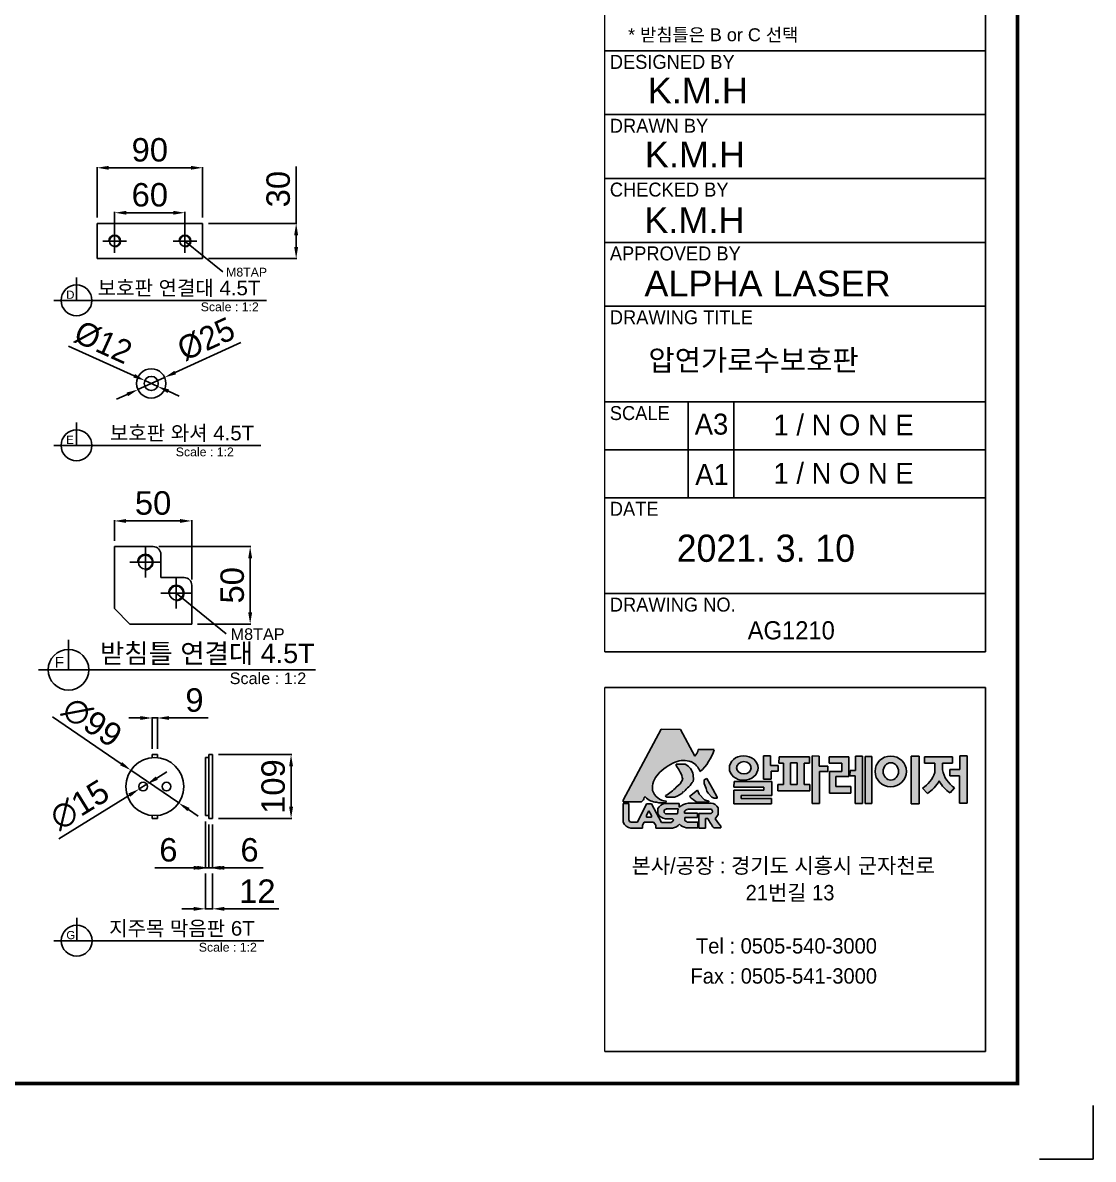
# Model space of a CAD drawing. Header units: millimetres. Extents: x 19476 to 24909, y -18022 to -14180.
# Drawn here: x 23083 to 24909, y -18022 to -16084 of the extents above; entities that cross this region are included whole.
import ezdxf
from ezdxf.enums import TextEntityAlignment as Align

# ---------------------------------------------------------------- set-up
doc = ezdxf.new("R2010")
doc.units = ezdxf.units.MM
doc.layers.add('LAYOUT', color=7, linetype='Continuous')
doc.layers.add('TEXT', color=7, linetype='Continuous')
doc.styles.add('H', font='')
doc.styles.get("Standard").update_dxf_attribs({"font": 'arial.ttf'})
doc.styles.get('H').set_extended_font_data('Dotum')
doc.dimstyles.new('ISO-25', dxfattribs={"dimtxt": 40, "dimasz": 20, "dimexe": 1.25, "dimexo": 10, "dimgap": 10, "dimtad": 1, "dimdec": 0, "dimtxsty": 'Standard', "dimcen": 2.5, "dimclrd": 3, "dimclre": 3, "dimclrt": 3, "dimadec": 0, "dimazin": 0, "dimtfac": 1, "dimtdec": 0, "dimtmove": 0, "dimatfit": 3, "dimfxl": 1, "dimarcsym": 0})

# ---------------------------------------------------------------- blocks, each defined once
blk = doc.blocks.new('*D5')
at = {"color": 3, "lineweight": -2, "transparency": 16777216}
for p, q in [((23209.5, -16416.1), (23209.5, -16329.8)), ((23229.5, -16331.1), (23369.5, -16331.1)), ((23389.5, -16416.1), (23389.5, -16329.8))]:
    blk.add_line(p, q, dxfattribs=at)
at = {"color": 3, "transparency": 16777216}
for points in [[(23229.5, -16327.8), (23229.5, -16334.4), (23209.5, -16331.1)], [(23369.5, -16327.8), (23369.5, -16334.4), (23389.5, -16331.1)]]:
    blk.add_solid(points, dxfattribs=at)
at = {"layer": 'Defpoints', "color": 0, "transparency": 16777216}
for p in [(23389.5, -16331.1), (23209.5, -16426.1), (23389.5, -16426.1)]:
    blk.add_point(p, dxfattribs=at)
at = {"color": 3, "transparency": 16777216, "insert": (23299.5, -16300.7), "char_height": 40, "attachment_point": 5}
blk.add_mtext('90', dxfattribs=at)
blk = doc.blocks.new('*D6')
at = {"color": 3, "lineweight": -2, "transparency": 16777216}
for p, q in [((23549.2, -16426.1), (23549.2, -16329)), ((23399.5, -16426.1), (23550.4, -16426.1)), ((23549.2, -16466.1), (23549.2, -16446.1)), ((23399.5, -16486.1), (23550.4, -16486.1))]:
    blk.add_line(p, q, dxfattribs=at)
at = {"color": 3, "transparency": 16777216}
for points in [[(23545.8, -16446.1), (23552.5, -16446.1), (23549.2, -16426.1)], [(23545.8, -16466.1), (23552.5, -16466.1), (23549.2, -16486.1)]]:
    blk.add_solid(points, dxfattribs=at)
at = {"layer": 'Defpoints', "color": 0, "transparency": 16777216}
for p in [(23389.5, -16426.1), (23549.2, -16426.1), (23389.5, -16486.1)]:
    blk.add_point(p, dxfattribs=at)
at = {"color": 3, "transparency": 16777216, "insert": (23518.7, -16367.5), "char_height": 40, "attachment_point": 5, "rotation": 90}
blk.add_mtext('30', dxfattribs=at)
blk = doc.blocks.new('*D7')
at = {"color": 3, "lineweight": -2, "transparency": 16777216}
for p, q in [((23455, -16629.3), (23342.9, -16680.4)), ((23279.2, -16709.4), (23324.7, -16688.7)), ((23261, -16717.7), (23242.8, -16726))]:
    blk.add_line(p, q, dxfattribs=at)
at = {"color": 3, "transparency": 16777216}
for points in [[(23341.5, -16677.3), (23344.3, -16683.4), (23324.7, -16688.7)], [(23259.6, -16714.6), (23262.4, -16720.7), (23279.2, -16709.4)]]:
    blk.add_solid(points, dxfattribs=at)
at = {"layer": 'Defpoints', "color": 0, "transparency": 16777216}
for p in [(23324.7, -16688.7), (23279.2, -16709.4)]:
    blk.add_point(p, dxfattribs=at)
at = {"color": 3, "transparency": 16777216, "insert": (23395.6, -16623.4), "char_height": 40, "attachment_point": 5, "rotation": 24.4839}
blk.add_mtext('{\\fMS PGothic|b0|i0|c129|p34;%%C25}', dxfattribs=at)
blk = doc.blocks.new('*D8')
at = {"color": 3, "lineweight": -2, "transparency": 16777216}
for p, q in [((23160.6, -16635.1), (23272.8, -16685.8)), ((23312.9, -16704), (23291, -16694.1)), ((23331.1, -16712.2), (23349.3, -16720.5))]:
    blk.add_line(p, q, dxfattribs=at)
at = {"color": 3, "transparency": 16777216}
for points in [[(23274.2, -16682.8), (23271.4, -16688.9), (23291, -16694.1)], [(23332.5, -16709.2), (23329.7, -16715.3), (23312.9, -16704)]]:
    blk.add_solid(points, dxfattribs=at)
at = {"layer": 'Defpoints', "color": 0, "transparency": 16777216}
for p in [(23291, -16694.1), (23312.9, -16704)]:
    blk.add_point(p, dxfattribs=at)
at = {"color": 3, "transparency": 16777216, "insert": (23219.9, -16629), "char_height": 40, "attachment_point": 5, "rotation": 335.6577}
blk.add_mtext('{\\fMS PGothic|b0|i0|c129|p34;%%C12}', dxfattribs=at)
blk = doc.blocks.new('*D9')
at = {"color": 3, "lineweight": -2, "transparency": 16777216}
for p, q in [((23239.5, -16446.1), (23239.5, -16406.5)), ((23259.5, -16407.8), (23339.5, -16407.8)), ((23359.5, -16446.1), (23359.5, -16406.5))]:
    blk.add_line(p, q, dxfattribs=at)
at = {"color": 3, "transparency": 16777216}
for points in [[(23259.5, -16404.5), (23259.5, -16411.1), (23239.5, -16407.8)], [(23339.5, -16404.5), (23339.5, -16411.1), (23359.5, -16407.8)]]:
    blk.add_solid(points, dxfattribs=at)
at = {"layer": 'Defpoints', "color": 0, "transparency": 16777216}
for p in [(23359.5, -16407.8), (23239.5, -16456.1), (23359.5, -16456.1)]:
    blk.add_point(p, dxfattribs=at)
at = {"color": 3, "transparency": 16777216, "insert": (23299.5, -16377.4), "char_height": 40, "attachment_point": 5}
blk.add_mtext('60', dxfattribs=at)
blk = doc.blocks.new('*D11')
at = {"color": 3, "lineweight": -2, "transparency": 16777216}
for p, q in [((16880.3, -24788.6), (16997.3, -24868.4)), ((17095.6, -24935.4), (17013.8, -24879.6)), ((17112.1, -24946.7), (17128.6, -24958))]:
    blk.add_line(p, q, dxfattribs=at)
at = {"color": 3, "transparency": 16777216}
for points in [[(16999.2, -24865.6), (16995.4, -24871.1), (17013.8, -24879.6)], [(17114, -24944), (17110.2, -24949.5), (17095.6, -24935.4)]]:
    blk.add_solid(points, dxfattribs=at)
at = {"layer": 'Defpoints', "color": 0, "transparency": 16777216}
for p in [(17013.8, -24879.6), (17095.6, -24935.4)]:
    blk.add_point(p, dxfattribs=at)
at = {"color": 3, "transparency": 16777216, "insert": (16947.7, -24797.7), "char_height": 40, "attachment_point": 5, "rotation": 325.6971}
blk.add_mtext('∅99', dxfattribs=at)
blk = doc.blocks.new('*D12')
at = {"color": 3, "lineweight": -2, "transparency": 16777216}
for p, q in [((17058.1, -24893.1), (17075.1, -24882.5)), ((17041.1, -24903.6), (17028.3, -24911.5)), ((16890.7, -24996.7), (17011.3, -24922))]:
    blk.add_line(p, q, dxfattribs=at)
at = {"color": 3, "transparency": 16777216}
for points in [[(17056.3, -24890.2), (17059.8, -24895.9), (17041.1, -24903.6)], [(17009.6, -24919.2), (17013.1, -24924.8), (17028.3, -24911.5)]]:
    blk.add_solid(points, dxfattribs=at)
at = {"layer": 'Defpoints', "color": 0, "transparency": 16777216}
for p in [(17041.1, -24903.6), (17028.3, -24911.5)]:
    blk.add_point(p, dxfattribs=at)
at = {"color": 3, "transparency": 16777216, "insert": (16926.5, -24938.8), "char_height": 40, "attachment_point": 5, "rotation": 31.7725}
blk.add_mtext('∅15', dxfattribs=at)
blk = doc.blocks.new('*D13')
at = {"color": 3, "lineweight": -2, "transparency": 16777216}
for p, q in [((17030.2, -24790.5), (17010.2, -24790.5)), ((17050.2, -24843), (17050.2, -24789.2)), ((17050.2, -24790.5), (17059.2, -24790.5)), ((17059.2, -24843), (17059.2, -24789.2)), ((17079.2, -24790.5), (17145.5, -24790.5))]:
    blk.add_line(p, q, dxfattribs=at)
at = {"color": 3, "transparency": 16777216}
for points in [[(17030.2, -24787.2), (17030.2, -24793.8), (17050.2, -24790.5)], [(17079.2, -24787.2), (17079.2, -24793.8), (17059.2, -24790.5)]]:
    blk.add_solid(points, dxfattribs=at)
at = {"layer": 'Defpoints', "color": 0, "transparency": 16777216}
for p in [(17059.2, -24790.5), (17050.2, -24853), (17059.2, -24853)]:
    blk.add_point(p, dxfattribs=at)
at = {"color": 3, "transparency": 16777216, "insert": (17122.4, -24760.1), "char_height": 40, "attachment_point": 5}
blk.add_mtext('9', dxfattribs=at)
blk = doc.blocks.new('*D14')
at = {"color": 3, "lineweight": -2, "transparency": 16777216}
for p, q in [((17163.1, -24853), (17288.5, -24853)), ((17287.2, -24873), (17287.2, -24942)), ((17163.1, -24962), (17288.5, -24962))]:
    blk.add_line(p, q, dxfattribs=at)
at = {"color": 3, "transparency": 16777216}
for points in [[(17283.9, -24873), (17290.5, -24873), (17287.2, -24853)], [(17283.9, -24942), (17290.5, -24942), (17287.2, -24962)]]:
    blk.add_solid(points, dxfattribs=at)
at = {"layer": 'Defpoints', "color": 0, "transparency": 16777216}
for p in [(17153.1, -24853), (17153.1, -24962), (17287.2, -24962)]:
    blk.add_point(p, dxfattribs=at)
at = {"color": 3, "transparency": 16777216, "insert": (17256.8, -24907.5), "char_height": 40, "attachment_point": 5, "rotation": 90}
blk.add_mtext('109', dxfattribs=at)
blk = doc.blocks.new('*D15')
at = {"color": 3, "lineweight": -2, "transparency": 16777216}
for p, q in [((17147.1, -24972), (17147.1, -25047.3)), ((17153.1, -24972), (17153.1, -25047.3)), ((17127.1, -25046), (17107.1, -25046)), ((17147.1, -25046), (17153.1, -25046)), ((17173.1, -25046), (17239.5, -25046))]:
    blk.add_line(p, q, dxfattribs=at)
at = {"color": 3, "transparency": 16777216}
for points in [[(17127.1, -25042.7), (17127.1, -25049.3), (17147.1, -25046)], [(17173.1, -25042.7), (17173.1, -25049.3), (17153.1, -25046)]]:
    blk.add_solid(points, dxfattribs=at)
at = {"layer": 'Defpoints', "color": 0, "transparency": 16777216}
for p in [(17147.1, -24962), (17153.1, -24962), (17153.1, -25046)]:
    blk.add_point(p, dxfattribs=at)
at = {"color": 3, "transparency": 16777216, "insert": (17216.3, -25015.6), "char_height": 40, "attachment_point": 5}
blk.add_mtext('6', dxfattribs=at)
blk = doc.blocks.new('*D16')
at = {"color": 3, "lineweight": -2, "transparency": 16777216}
for p, q in [((17141.1, -24967), (17141.1, -25047.3)), ((17147.1, -24972), (17147.1, -25047.3)), ((17121.1, -25046), (17054.7, -25046)), ((17147.1, -25046), (17141.1, -25046)), ((17167.1, -25046), (17187.1, -25046))]:
    blk.add_line(p, q, dxfattribs=at)
at = {"color": 3, "transparency": 16777216}
for points in [[(17121.1, -25042.7), (17121.1, -25049.3), (17141.1, -25046)], [(17167.1, -25042.7), (17167.1, -25049.3), (17147.1, -25046)]]:
    blk.add_solid(points, dxfattribs=at)
at = {"layer": 'Defpoints', "color": 0, "transparency": 16777216}
for p in [(17141.1, -24957), (17147.1, -24962), (17141.1, -25046)]:
    blk.add_point(p, dxfattribs=at)
at = {"color": 3, "transparency": 16777216, "insert": (17077.9, -25015.6), "char_height": 40, "attachment_point": 5}
blk.add_mtext('6', dxfattribs=at)
blk = doc.blocks.new('*D17')
at = {"color": 3, "lineweight": -2, "transparency": 16777216}
for p, q in [((17141.1, -25056), (17141.1, -25117.3)), ((17153.1, -25056), (17153.1, -25117.3)), ((17121.1, -25116), (17101.1, -25116)), ((17141.1, -25116), (17153.1, -25116)), ((17173.1, -25116), (17266.2, -25116))]:
    blk.add_line(p, q, dxfattribs=at)
at = {"color": 3, "transparency": 16777216}
for points in [[(17121.1, -25112.7), (17121.1, -25119.3), (17141.1, -25116)], [(17173.1, -25112.7), (17173.1, -25119.3), (17153.1, -25116)]]:
    blk.add_solid(points, dxfattribs=at)
at = {"layer": 'Defpoints', "color": 0, "transparency": 16777216}
for p in [(17141.1, -25046), (17153.1, -25046), (17153.1, -25116)]:
    blk.add_point(p, dxfattribs=at)
at = {"color": 3, "transparency": 16777216, "insert": (17229.7, -25085.9), "char_height": 40, "attachment_point": 5}
blk.add_mtext('12', dxfattribs=at)
blk = doc.blocks.new('A$C600E4CCD')
for p, q in [((0, 6), (0, 0)), ((50, 6), (0, 6)), ((50, 6), (50, 0)), ((50, 0), (0, 0))]:
    blk.add_line(p, q)
at = {"color": 2}
for p, q in [((14, 6), (14, 0)), ((26, 6), (26, 0)), ((34, 6), (34, 0)), ((46, 6), (46, 0))]:
    blk.add_line(p, q, dxfattribs=at)
blk = doc.blocks.new('A$C5731754A')
at = {"color": 1}
for p, q in [((-11.2, 19.7), (-11.2, 20.5)), ((-1.9, 19.7), (-11.2, 19.7)), ((-1.9, 19.7), (-1.9, 14.1)), ((1.9, 19.7), (1.9, 14.1)), ((1.9, 19.7), (11.2, 19.7)), ((11.2, 19.7), (11.2, 20.5)), ((-37.5, 0), (-37.5, 5.7)), ((-37.5, 0), (37.5, 0)), ((-20, 0), (-20, -55)), ((-20, 0), (20, 0)), ((-1.9, 14.1), (1.9, 14.1)), ((20, -55), (20, 0)), ((37.5, 0), (37.5, 5.7)), ((-20, -2.5), (20, -2.5)), ((-20, -5), (20, -5)), ((-20, -7.5), (20, -7.5)), ((-20, -7.5), (20, -7.5)), ((-20, -10), (20, -10)), ((-20, -12.5), (20, -12.5)), ((-20, -12.5), (20, -12.5)), ((-20, -15), (20, -15)), ((-20, -17.5), (20, -17.5)), ((-20, -17.5), (20, -17.5)), ((-20, -20), (20, -20)), ((-20, -22.5), (20, -22.5)), ((-20, -22.5), (20, -22.5)), ((-20, -25), (20, -25)), ((-20, -27.5), (20, -27.5)), ((-20, -27.5), (20, -27.5)), ((-20, -30), (20, -30)), ((-20, -32.5), (20, -32.5)), ((-20, -35), (20, -35)), ((-20, -37.5), (20, -37.5)), ((-20, -40), (20, -40)), ((-20, -42.5), (20, -42.5)), ((-20, -45), (20, -45)), ((-20, -47.5), (20, -47.5)), ((-20, -50), (20, -50)), ((-20, -52.5), (20, -52.5)), ((-15, -60), (-20, -55)), ((-20, -55), (20, -55)), ((-17.5, -57.5), (17.5, -57.5)), ((20, -55), (15, -60)), ((-15, -60), (15, -60))]:
    blk.add_line(p, q, dxfattribs=at)
blk.add_arc((0, -30.4), 52, 43.8928, 136.1072, dxfattribs=at)
blk = doc.blocks.new('A$C723E4715')
blk.add_blockref('A$C5731754A', (0, 48))
blk = doc.blocks.new('*D38')
at = {"color": 3, "lineweight": -2, "transparency": 16777216}
for p, q in [((747.4, 60.1), (747.4, 95.1)), ((767.4, 93.9), (859.4, 93.9)), ((879.4, -5.9), (879.4, 95.1))]:
    blk.add_line(p, q, dxfattribs=at)
at = {"color": 3, "transparency": 16777216}
for points in [[(767.4, 97.2), (767.4, 90.6), (747.4, 93.9)], [(859.4, 90.6), (859.4, 97.2), (879.4, 93.9)]]:
    blk.add_solid(points, dxfattribs=at)
at = {"layer": 'Defpoints', "color": 0, "transparency": 16777216}
for p in [(879.4, 93.9), (747.4, 50.1), (879.4, -15.9)]:
    blk.add_point(p, dxfattribs=at)
at = {"color": 3, "transparency": 16777216, "insert": (813.4, 124.3), "char_height": 40, "attachment_point": 5}
blk.add_mtext('50', dxfattribs=at)
blk = doc.blocks.new('*D39')
at = {"color": 3, "lineweight": -2, "transparency": 16777216}
for p, q in [((823.4, 50.1), (980.3, 50.1)), ((979, -61.9), (979, 30.1)), ((889.4, -81.9), (980.3, -81.9))]:
    blk.add_line(p, q, dxfattribs=at)
at = {"color": 3, "transparency": 16777216}
for points in [[(982.4, 30.1), (975.7, 30.1), (979, 50.1)], [(975.7, -61.9), (982.4, -61.9), (979, -81.9)]]:
    blk.add_solid(points, dxfattribs=at)
at = {"layer": 'Defpoints', "color": 0, "transparency": 16777216}
for p in [(813.4, 50.1), (979, 50.1), (879.4, -81.9)]:
    blk.add_point(p, dxfattribs=at)
at = {"color": 3, "transparency": 16777216, "insert": (948.6, -15.9), "char_height": 40, "attachment_point": 5, "rotation": 90}
blk.add_mtext('50', dxfattribs=at)
blk = doc.blocks.new('*D40')
at = {"color": 3, "lineweight": -2, "transparency": 16777216}
for p, q in [((-572.8, -191.2), (-572.8, -171.2)), ((-547, -211.2), (-574, -211.2)), ((-572.8, -235), (-572.8, -211.2)), ((-547, -235), (-574, -235)), ((-572.8, -255), (-572.8, -438.5))]:
    blk.add_line(p, q, dxfattribs=at)
at = {"color": 3, "transparency": 16777216}
for points in [[(-576.1, -191.2), (-569.5, -191.2), (-572.8, -211.2)], [(-569.5, -255), (-576.1, -255), (-572.8, -235)]]:
    blk.add_solid(points, dxfattribs=at)
at = {"layer": 'Defpoints', "color": 0, "transparency": 16777216}
for p in [(-572.8, -211.2), (-537, -211.2), (-537, -235)]:
    blk.add_point(p, dxfattribs=at)
at = {"color": 3, "transparency": 16777216, "insert": (-603.1, -373.6), "char_height": 40, "attachment_point": 5, "rotation": 90}
blk.add_mtext('4.5T', dxfattribs=at)
blk = doc.blocks.new('*D41')
at = {"color": 3, "lineweight": -2, "transparency": 16777216}
for p, q in [((446.6, 95), (446.6, 228.6)), ((287.9, 95), (447.8, 95)), ((446.6, 20), (446.6, 75)), ((309.4, 0), (447.8, 0))]:
    blk.add_line(p, q, dxfattribs=at)
at = {"color": 3, "transparency": 16777216}
for points in [[(449.9, 75), (443.2, 75), (446.6, 95)], [(443.2, 20), (449.9, 20), (446.6, 0)]]:
    blk.add_solid(points, dxfattribs=at)
at = {"layer": 'Defpoints', "color": 0, "transparency": 16777216}
for p in [(277.9, 95), (446.6, 95), (299.4, 0)]:
    blk.add_point(p, dxfattribs=at)
at = {"color": 3, "transparency": 16777216, "insert": (416.1, 171.8), "char_height": 40, "attachment_point": 5, "rotation": 90}
blk.add_mtext('23T', dxfattribs=at)
blk = doc.blocks.new('A$C25B221E0')
at = {"color": 1}
for p, q in [((0, -26.4), (0, 26.4)), ((-26.4, 0), (26.4, 0))]:
    blk.add_line(p, q, dxfattribs=at)
blk.add_line((0, 0), (85.3, -69.6))
blk.add_circle((0, 0), 11.9)
at = {"color": 4}
blk.add_arc((0, 0), 13.2, 270, 180, dxfattribs=at)
blk.add_text('M8TAP', height=19.8).set_placement((92.6, -79.9))
blk = doc.blocks.new('A$C2C0F6B7D')
for p, q in [((0, 109), (-9, 109)), ((-9, 103.8), (-9, 109)), ((0, 103.8), (0, 109)), ((81.9, 104), (87.9, 104)), ((81.9, 104), (81.9, 5)), ((87.9, 109), (93.9, 109)), ((87.9, 109), (87.9, 0)), ((93.9, 109), (93.9, 0)), ((-9, 0), (-9, 5.2)), ((0, 0), (-9, 0)), ((0, 0), (0, 5.2)), ((81.9, 5), (87.9, 5)), ((87.9, 0), (93.9, 0)), ((-137.7, -208.4), (-137.7, -169.6)), ((181.4, -208.4), (-176.5, -208.4))]:
    blk.add_line(p, q)
for centre, radius in [((-4.5, 54.5), 49.5), ((-24.5, 54.5), 7.5), ((15.5, 54.5), 7.5), ((-137.7, -208.4), 26.3)]:
    blk.add_circle(centre, radius)
blk.add_text('G', height=14).set_placement((-155.4, -205.8))
at = {"layer": 'TEXT'}
blk.add_text('지주목 막음판 6T', height=25, dxfattribs=at).set_placement((41.8, -199.8), align=Align.CENTER)
blk.add_text('Scale : 1:2', height=15, dxfattribs=at).set_placement((70.6, -227))
for p1, p2, picture, middle in [((36.4, 26.6), (-45.4, 82.4), '*D11', (-111.5, 164.3)), ((-18.1, 58.4), (-30.9, 50.6), '*D12', (-132.7, 23.3))]:
    dim = blk.add_diameter_dim_2p(p1=p1, p2=p2, dimstyle='ISO-25')
    dim.commit()
    dim.dimension.update_dxf_attribs({"geometry": picture, "text_midpoint": middle, "insert": (-17059.2, 24962)})
for base, p1, p2, picture, middle in [((0, 171.5), (-9, 109), (0, 109), '*D13', (63.2, 202)), ((81.9, -84), (87.9, 0), (81.9, 5), '*D16', (18.7, -53.5)), ((93.9, -84), (87.9, 0), (93.9, 0), '*D15', (157.1, -53.5)), ((93.9, -154), (81.9, -84), (93.9, -84), '*D17', (170.5, -123.9))]:
    dim = blk.add_linear_dim(base=base, p1=p1, p2=p2, dimstyle='ISO-25')
    dim.commit()
    dim.dimension.update_dxf_attribs({"geometry": picture, "text_midpoint": middle, "insert": (-17059.2, 24962)})
dim = blk.add_linear_dim(base=(228, 0), p1=(93.9, 109), p2=(93.9, 0), angle=90, dimstyle='ISO-25')
dim.commit()
dim.dimension.update_dxf_attribs({"geometry": '*D14', "text_midpoint": (197.6, 54.5), "insert": (-17059.2, 24962)})
blk = doc.blocks.new('A$C79760AE9')
h = blk.add_hatch()
h.set_pattern_fill('BOX', color=256, scale=6.6)
h.set_pattern_definition([(90, (-16252.55, -819.08), (-167.64, 1e-14), []), (90, (-16210.64, -819.08), (-167.64, 1e-14), []), (0, (-16252.55, -819.08), (0, 167.64), [-41.91, 41.91]), (0, (-16252.55, -777.17), (0, 167.64), [-41.91, 41.91]), (0, (-16252.55, -735.26), (0, 167.64), [41.91, -41.91]), (0, (-16252.55, -693.35), (0, 167.64), [41.91, -41.91]), (90, (-16168.73, -819.08), (-167.64, 1e-14), [41.91, -41.91]), (90, (-16126.82, -819.08), (-167.64, 1e-14), [41.91, -41.91])])
h.paths.add_polyline_path([(-529.3, 12.1, -0.414214), (-524, 17.4), (-524, 105.6), (-605.8, 105.6), (-706.1, -211.2), (-220.2, -211.2), (-220.2, 105.6), (-524, 105.6), (-524, 17.4, -0.414214), (-518.7, 12.1, -1)])
for p, q in [((-208.6, 82.8), (-208.6, 269)), ((-208.6, 269), (-162.6, 269)), ((-736.8, -308.1), (-563.1, 240.6)), ((-524, 12.1), (-524, 198.3)), ((-524, 198.3), (-478.1, 198.3)), ((83.3, 77), (83.3, 209.3)), ((83.3, 209.3), (129.3, 209.3)), ((-220.2, 105.6), (-605.8, 105.6)), ((-220.2, 105.6), (-196.5, 105.6)), ((-220.2, 105.6), (-220.2, -211.2)), ((-196.5, 105.6), (-196.5, -235)), ((747.4, 50.1), (747.4, -55.5)), ((747.4, 50.1), (813.4, 50.1)), ((826.6, 36.9), (826.6, -2.7)), ((-196.5, 0), (-133.1, 0)), ((-133.1, 0), (-133.1, -23.8)), ((28.1, -61.4), (134.6, 17.1)), ((134.6, 17.1), (158.6, 17.1)), ((826.6, -2.7), (866.2, -2.7)), ((879.4, -15.9), (879.4, -81.9)), ((-196.5, -23.8), (-133.1, -23.8)), ((773.8, -81.9), (747.4, -55.5)), ((773.8, -81.9), (879.4, -81.9)), ((-196.5, -105.6), (-38.1, -105.6)), ((-38.1, -105.6), (-38.1, -129.4)), ((67.5, -105.6), (67.5, -129.4)), ((669, -159.9), (669, -108.7)), ((-196.5, -129.4), (67.5, -129.4)), ((57.6, -119.6), (164.1, -198.1)), ((1090.2, -159.9), (617.8, -159.9)), ((-220.2, -211.2), (-706.1, -211.2)), ((-537, -235), (-537, -211.2)), ((164.1, -198.1), (188.1, -198.1)), ((246.4, -235), (-537, -235)), ((-579.8, -638.1), (-579.8, -535.7)), ((383, -638.1), (-682.1, -638.1))]:
    blk.add_line(p, q)
at = {"color": 2, "linetype": 'Continuous'}
for p, q in [((-170.1, 63.9), (-138.9, 95)), ((-170.1, 93.3), (-168.3, 95)), ((-170.1, 85.4), (-160.4, 95)), ((-162.7, 63.4), (-131, 95)), ((-154.7, 63.4), (-123.1, 95)), ((-133.2, 63.4), (-101.6, 95)), ((-125.3, 63.4), (-93.7, 95)), ((-117.4, 63.4), (-85.7, 95)), ((-95.9, 63.4), (-64.3, 95)), ((-88, 63.4), (-56.3, 95)), ((-80.1, 63.4), (-48.4, 95)), ((-58.6, 63.4), (-26.9, 95)), ((-50.7, 63.4), (-19, 95)), ((-42.7, 63.4), (-11.1, 95)), ((-21.2, 63.4), (10.4, 95)), ((-13.3, 63.4), (18.3, 95)), ((-5.4, 63.4), (26.3, 95)), ((16.1, 63.4), (47.8, 95)), ((24, 63.4), (55.7, 95)), ((31.9, 63.4), (63.6, 95)), ((53.4, 63.4), (85.1, 95)), ((61.4, 63.4), (93, 95)), ((69.3, 63.4), (100.9, 95)), ((90.8, 63.4), (122.4, 95)), ((98.7, 63.4), (130.3, 95)), ((106.6, 63.4), (138.3, 95)), ((128.1, 63.4), (159.8, 95)), ((136, 63.4), (167.7, 95)), ((143.9, 63.4), (175.6, 95)), ((165.4, 63.4), (197.1, 95)), ((173.4, 63.4), (205, 95)), ((181.3, 63.4), (212.9, 95)), ((202.8, 63.4), (234.4, 95)), ((210.7, 63.4), (242.4, 95)), ((218.6, 63.4), (250.3, 95)), ((240.1, 63.4), (271.8, 95)), ((248, 63.4), (278.7, 94.1)), ((256, 63.4), (282.3, 89.7)), ((-170.1, 56), (-162.7, 63.4)), ((-170.1, 48.1), (-154.8, 63.4)), ((-170.1, 26.6), (-138.4, 58.2)), ((-162.7, 63.4), (-162.7, 63.4)), ((-154.8, 63.4), (-154.7, 63.4)), ((-133.3, 63.4), (-133.2, 63.4)), ((-125.3, 63.4), (-125.3, 63.4)), ((-117.4, 63.4), (-117.4, 63.4)), ((-95.9, 63.4), (-95.9, 63.4)), ((-88, 63.4), (-88, 63.4)), ((-80.1, 63.4), (-80.1, 63.4)), ((-58.6, 63.4), (-58.6, 63.4)), ((-50.7, 63.4), (-50.7, 63.4)), ((-42.8, 63.4), (-42.7, 63.4)), ((-21.3, 63.4), (-21.2, 63.4)), ((-5.4, 63.4), (-5.4, 63.4)), ((16.1, 63.4), (16.1, 63.4)), ((24, 63.4), (24, 63.4)), ((31.9, 63.4), (31.9, 63.4)), ((53.4, 63.4), (53.4, 63.4)), ((61.3, 63.4), (61.4, 63.4)), ((69.3, 63.4), (69.3, 63.4)), ((90.7, 63.4), (90.8, 63.4)), ((98.7, 63.4), (98.7, 63.4)), ((106.6, 63.4), (106.6, 63.4)), ((128.1, 63.4), (128.1, 63.4)), ((136, 63.4), (136, 63.4)), ((143.9, 63.4), (143.9, 63.4)), ((165.4, 63.4), (165.4, 63.4)), ((173.3, 63.4), (173.4, 63.4)), ((181.3, 63.4), (181.3, 63.4)), ((202.8, 63.4), (202.8, 63.4)), ((210.7, 63.4), (210.7, 63.4)), ((240.1, 63.4), (240.1, 63.4)), ((248, 63.4), (248, 63.4)), ((255.9, 63.4), (256, 63.4)), ((277.4, 63.4), (291.5, 77.4)), ((277.4, 63.4), (277.4, 63.4)), ((285.3, 63.4), (285.4, 63.4)), ((285.4, 63.4), (294.6, 72.7)), ((293.3, 63.4), (297.6, 67.7)), ((293.3, 63.4), (293.3, 63.4)), ((-170.1, 10.7), (-138.4, 42.4)), ((-162.7, 26), (-138.4, 50.3)), ((-170.1, 18.6), (-162.7, 26)), ((-159.3, 0), (-138.4, 20.9)), ((-151.4, 0), (-138.4, 13)), ((-143.5, 0), (-138.4, 5.1))]:
    blk.add_line(p, q, dxfattribs=at)
at = {"color": 2}
for p, q in [((-170.1, 95), (-170.1, 0)), ((277.9, 95), (-170.1, 95)), ((300.1, 63.4), (-170.1, 63.4)), ((-138.4, 63.4), (-138.4, 0)), ((299.4, 0), (-170.1, 0)), ((-114.6, -105.6), (-114.6, -129.4)), ((-67.1, -105.6), (-67.1, -129.4)), ((-9, -105.6), (-9, -129.4)), ((38.5, -105.6), (38.5, -129.4)), ((-196.5, -211.2), (230.8, -211.2))]:
    blk.add_line(p, q, dxfattribs=at)
at = {"color": 1}
for p, q in [((800.2, -2.7), (800.2, 50.1)), ((773.8, 23.7), (826.6, 23.7))]:
    blk.add_line(p, q, dxfattribs=at)
at = {"color": 4}
for p, q in [((-117.3, -105.6), (-117.3, -129.4)), ((-64.5, -105.6), (-64.5, -129.4)), ((-11.7, -105.6), (-11.7, -129.4)), ((41.1, -105.6), (41.1, -129.4))]:
    blk.add_line(p, q, dxfattribs=at)
for centre, radius in [((-208.6, 82.8), 5.3), ((83.3, 77), 5.3), ((800.2, 23.7), 11.9), ((-524, 12.1), 5.3), ((28.1, -61.4), 5.3), ((57.6, -119.6), 5.3), ((669, -159.9), 34.7), ((-579.8, -638.1), 69.4)]:
    blk.add_circle(centre, radius)
for centre in [(813.4, 36.9), (866.2, -15.9)]:
    blk.add_arc(centre, 13.2, 0, 90)
blk.add_arc((800.2, 23.7), 13.2, 270, 180, dxfattribs=at)
blk.add_spline([(237.9, 137.5), (308.7, 25.9), (215.6, -106.2), (314.3, -316.4)], degree=3)
blk.add_blockref('A$C25B221E0', (853, -29.1))
for name, p, xscale, yscale, zscale in [('A$C723E4715', (-90.9, -136), -1.32, 1.32, 1.32), ('A$C723E4715', (14.7, -136), 1.32, 1.32, 1.32), ('A$C600E4CCD', (-196.5, -105.6), 5.28, 5.28, 5.28)]:
    blk.add_blockref(name, p, dxfattribs=dict(xscale=xscale, yscale=yscale, zscale=zscale))
for s, height, p in [('압연받침틀(앵글타입)', 27.72, (-150.2, 257.6)), ('보도블럭', 27.72, (-465.7, 186.9)), ('가로수보호판', 27.72, (141.7, 197.9)), ('M8 둥근머리스텐볼트', 27.72, (160.4, 10.6)), ('F', 18.5, (645.7, -156.5)), ('받침틀 연결대', 27.72, (193.9, -209.6))]:
    blk.add_text(s, height=height).set_placement(p)
blk.add_text('상세 "B"', height=59.4, dxfattribs=at).set_placement((-178.6, -372.7))
at = {"layer": 'TEXT'}
for s, height, p in [('받침틀 연결대 4.5T', 33, (905.9, -148.5)), ('단면상세도 / 체결도', 66, (-66.8, -615.3))]:
    blk.add_text(s, height=height, dxfattribs=at).set_placement(p, align=Align.CENTER)
for s, height, p in [('Scale : 1:2', 19.8, (944, -184.4)), ('Scale : 1:4', 39.6, (87.4, -687.1))]:
    blk.add_text(s, height=height, dxfattribs=at).set_placement(p)
dim = blk.add_linear_dim(base=(446.6, 95), p1=(299.4, 0), p2=(277.9, 95), angle=90, text='23T', dimstyle='ISO-25', override={"dimtxsty": 'Standard'})
dim.commit()
dim.dimension.update_dxf_attribs({"geometry": '*D41', "text_midpoint": (416.1, 171.8)})
dim = blk.add_linear_dim(base=(879.4, 93.9), p1=(747.4, 50.1), p2=(879.4, -15.9), text='50', dimstyle='ISO-25')
dim.commit()
dim.dimension.update_dxf_attribs({"geometry": '*D38', "text_midpoint": (813.4, 124.3)})
dim = blk.add_linear_dim(base=(979, 50.1), p1=(879.4, -81.9), p2=(813.4, 50.1), angle=90, text='50', dimstyle='ISO-25')
dim.commit()
dim.dimension.update_dxf_attribs({"geometry": '*D39', "text_midpoint": (948.6, -15.9)})
dim = blk.add_linear_dim(base=(-572.8, -211.2), p1=(-537, -235), p2=(-537, -211.2), angle=90, text='4.5T', dimstyle='ISO-25')
dim.commit()
dim.dimension.update_dxf_attribs({"geometry": '*D40', "text_midpoint": (-572.8, -373.6), "dimtype": 160})

msp = doc.modelspace()

# ---------------------------------------------------------------- hatches: boundary and pattern name
h = msp.add_hatch(color=256)
h.dxf.hatch_style = 1
h.set_gradient(color1=(255, 0, 0), color2=(255, 159, 127), tint=1)
h.paths.add_polyline_path([(24107.1, -17409.9), (24106.9, -17412.6), (24138.5, -17412.6, 0.214284), (24143, -17405.3, -0.655828), (24145.2, -17404.7, 0.18567), (24163.9, -17413.2, 0.148851), (24180.1, -17413.3, 0.404174), (24180.6, -17411.5, -0.316733), (24157.3, -17393.2, -0.221534), (24166.7, -17365.2, -0.105066), (24195.8, -17344.9, -0.185229), (24223, -17344, -0.196064), (24238.3, -17361, 0.141597), (24262.1, -17323.6), (24235.1, -17323.3), (24234.5, -17327), (24232.5, -17330.3), (24229.3, -17334.5), (24204.7, -17289), (24171.9, -17288.7)])
h.paths.add_polyline_path([(24197.7, -17387.7, -0.08303), (24179.6, -17402, 0.230034), (24181.4, -17404.7, 0.021204), (24194.9, -17404.5, 0.137848), (24210.3, -17395.3, 0.057638), (24226.7, -17377.2, 0.060436), (24226.6, -17366.8, 0.2375), (24213.1, -17348.4), (24197.3, -17348.4), (24197.3, -17350.7, -0.121183), (24208.8, -17374.1, -0.135167)], flags=17)
h.paths.add_polyline_path([(24236.8, -17399.7), (24234.1, -17392.6), (24220.5, -17403.6, 0.044378), (24232.5, -17413.2), (24253.1, -17412.4), (24253.1, -17411.5), (24245.9, -17409.2)], flags=17)
h.paths.add_polyline_path([(24249.7, -17394.5), (24251.9, -17398), (24258.6, -17404.9), (24262.6, -17406.5), (24267.2, -17406.5), (24267.2, -17404.8), (24259.9, -17391.1), (24249.8, -17372.6), (24245.5, -17374.9), (24245.5, -17381.3), (24248.6, -17389.9)])
h.paths.add_polyline_path([(24121.1, -17447, -0.419155), (24117, -17443.2), (24117, -17415.2), (24106.9, -17415.2), (24106.9, -17447.5, 0.254457), (24120.3, -17457.5), (24139.8, -17457.5), (24139.8, -17452.4), (24142.7, -17447.2), (24159, -17447.2), (24162.7, -17452.3), (24162.7, -17457.5), (24191.5, -17457.5, 0.190479), (24203.2, -17450.5, 0.147735), (24214.8, -17457), (24234.4, -17457), (24234.4, -17447), (24216.4, -17447, -0.052449), (24212, -17443.9), (24212, -17439.2), (24234.1, -17439.2), (24234.1, -17431.7), (24211.9, -17431.7), (24211.9, -17428.3, -0.044761), (24217.7, -17424.9), (24256.5, -17424.9, -0.648836), (24257.3, -17432.4), (24236.2, -17432.4), (24236.2, -17457.3), (24247.5, -17457.3), (24247.5, -17441.1), (24251.4, -17441.1, 0.01692), (24261.5, -17457.2), (24273.5, -17457.2), (24273.5, -17453.9, -0.024318), (24263.9, -17441.4, 0.064908), (24269.4, -17434.1), (24269.4, -17422.8, 0.229002), (24256.9, -17414.7), (24217.8, -17414.7, 0.127003), (24202.6, -17421.7), (24202.6, -17415.4), (24178.1, -17415.4, 0.22689), (24166, -17424), (24166, -17433.3, 0.193483), (24179.2, -17441.6), (24191.1, -17441.6, 0.030046), (24193.4, -17444, 0.136716), (24189.4, -17447.7), (24172.4, -17447.7), (24155.6, -17416), (24146.6, -17416), (24131.3, -17447)])
h.paths.add_polyline_path([(24147, -17438.5), (24147, -17435.3), (24150.8, -17427.8), (24155.4, -17435.7), (24155.4, -17438.5)], flags=16)
h.paths.add_polyline_path([(24180.3, -17424.8), (24200.7, -17424.8), (24199.9, -17433.1), (24181.1, -17433.1, -0.924958)], flags=16)
edge = h.paths.add_edge_path()
edge.add_ellipse((24312.7, -17354.9), major_axis=(-24.5, -0.3), ratio=0.850598, start_angle=0, end_angle=360)
edge = h.paths.add_edge_path(flags=16)
edge.add_ellipse((24313.1, -17354.5), major_axis=(-12.4, 0), ratio=0.843368, start_angle=0, end_angle=360)
h.paths.add_polyline_path([(24360.5, -17377.7), (24296.2, -17377.7), (24295.8, -17387.6), (24346.9, -17387.6), (24346.9, -17392.7), (24296, -17392.7), (24296, -17415.8), (24360.3, -17415.8), (24360.3, -17406.7), (24308.4, -17406.7), (24308.4, -17401.8), (24360.5, -17401.8)])
h.paths.add_polyline_path([(24346.7, -17373.9), (24359.3, -17373.9), (24359.3, -17360.2), (24371.6, -17360.2), (24371.6, -17350.8), (24358.4, -17350.8), (24358.4, -17334.1), (24346.7, -17334.3)])
h.paths.add_polyline_path([(24380.4, -17346.7), (24380.4, -17383.2), (24371.1, -17383.2), (24371.1, -17394), (24425.3, -17394), (24425.3, -17383.3), (24415.6, -17383.3), (24415.6, -17346.6), (24425, -17346.6), (24425, -17335.9), (24373, -17335.9), (24372.4, -17346.7)])
h.paths.add_polyline_path([(24392.5, -17346), (24404.1, -17346.3), (24404.1, -17383.3), (24392.5, -17383.3)], flags=16)
h.paths.add_polyline_path([(24441.4, -17351.7), (24441.4, -17334.9), (24429.8, -17334.3), (24429.8, -17415.3), (24442.3, -17415.3), (24442.3, -17360.6), (24456.1, -17360.6), (24456.1, -17351.7)])
h.paths.add_polyline_path([(24470.1, -17369.3), (24492.3, -17369.3), (24492.3, -17335.8), (24458.5, -17335.8), (24458.6, -17346.6), (24480.4, -17346.6), (24480.4, -17360.8), (24459.1, -17360.8), (24459.1, -17397.6), (24495.5, -17397.6), (24495.5, -17386.3), (24470.1, -17386.3)])
h.paths.add_polyline_path([(24503.1, -17415.4), (24515.5, -17415.4), (24515.5, -17334.5), (24503.2, -17334.5), (24503.2, -17358.9), (24494.1, -17358.9), (24494, -17368.3), (24503.1, -17368.3)])
h.paths.add_polyline_path([(24520.2, -17415.5), (24531.4, -17415.5), (24531.4, -17335.1), (24520.2, -17335.1)])
edge = h.paths.add_edge_path()
edge.add_ellipse((24563.6, -17360.7), major_axis=(-26.8, 0), ratio=0.974401, start_angle=0, end_angle=360)
edge = h.paths.add_edge_path(flags=16)
edge.add_ellipse((24563.7, -17360.7), major_axis=(0, -14.7), ratio=0.89757, start_angle=0, end_angle=360)
h.paths.add_polyline_path([(24598.5, -17415.8), (24611.9, -17415.8), (24611.9, -17334.6), (24598.5, -17334.7)])
h.paths.add_polyline_path([(24646.4, -17377, 0.121385), (24664.8, -17397.5), (24672.4, -17388.5, -0.196928), (24651.7, -17358.2), (24651.7, -17346.7), (24669, -17346.7), (24669, -17335.8), (24621.3, -17335.8), (24621.3, -17346.5), (24638.7, -17346.5), (24638.7, -17362.8, -0.181097), (24617.6, -17389.5), (24626.3, -17398.3, 0.109226)])
h.paths.add_polyline_path([(24694, -17334.4), (24681.2, -17334.4), (24681.2, -17357.4), (24664.4, -17357.4), (24664.4, -17368), (24681, -17368), (24681, -17415.1), (24694, -17415.1)])

# ---------------------------------------------------------------- linework, layer by layer
at = {"color": 0, "lineweight": 20}
for p, q in [((24075.6, -17157), (24075.6, -14933.7)), ((24075.6, -17838.5), (24075.6, -17217.8))]:
    msp.add_line(p, q, dxfattribs=at)
for p, q in [((24725.3, -17157), (24725.3, -14933.7)), ((24075.6, -16131.6), (24725.3, -16131.6)), ((24075.6, -16240.5), (24725.3, -16240.5)), ((24075.6, -16349.4), (24725.3, -16349.4)), ((23209.5, -16426.1), (23209.5, -16486.1)), ((23209.5, -16426.1), (23389.5, -16426.1)), ((23389.5, -16426.1), (23389.5, -16486.1)), ((23359.5, -16456.1), (23424.2, -16508.8)), ((24075.6, -16458.3), (24725.3, -16458.3)), ((23209.5, -16486.1), (23389.5, -16486.1)), ((23174.4, -16557.2), (23174.4, -16518.4)), ((23498.4, -16557.2), (23135.7, -16557.2)), ((24075.6, -16567.2), (24725.3, -16567.2)), ((24075.6, -16730.5), (24725.3, -16730.5)), ((24218, -16730.5), (24218, -16893.9)), ((24296.1, -16730.5), (24296.1, -16893.9)), ((23174.4, -16804.6), (23174.4, -16765.8)), ((23488.8, -16804.6), (23135.7, -16804.6)), ((24725.3, -16812.2), (24075.6, -16812.2)), ((24075.6, -16893.9), (24725.3, -16893.9)), ((24075.6, -17057.2), (24725.3, -17057.2)), ((24075.6, -17157), (24725.3, -17157)), ((24075.6, -17217.8), (24725.3, -17217.8)), ((24725.3, -17838.5), (24725.3, -17217.8)), ((24107.1, -17409.9), (24171.9, -17288.7)), ((24171.9, -17288.7), (24204.7, -17289)), ((24204.7, -17289), (24229.3, -17334.5)), ((24229.3, -17334.5), (24232.5, -17330.3)), ((24232.5, -17330.3), (24234.5, -17327)), ((24234.5, -17327), (24235.1, -17323.3)), ((24235.1, -17323.3), (24262.1, -17323.6)), ((24213.1, -17348.4), (24197.3, -17348.4)), ((24197.3, -17348.4), (24197.3, -17350.7)), ((24358.4, -17334.1), (24346.7, -17334.3)), ((24346.7, -17334.3), (24346.7, -17373.9)), ((24358.4, -17350.8), (24358.4, -17334.1)), ((24372.4, -17346.7), (24373, -17335.9)), ((24380.4, -17346.7), (24372.4, -17346.7)), ((24373, -17335.9), (24425, -17335.9)), ((24380.4, -17383.2), (24380.4, -17346.7)), ((24392.5, -17346), (24392.5, -17383.3)), ((24404.1, -17346.3), (24392.5, -17346)), ((24404.1, -17383.3), (24404.1, -17346.3)), ((24425, -17346.6), (24415.6, -17346.6)), ((24415.6, -17346.6), (24415.6, -17383.3)), ((24425, -17335.9), (24425, -17346.6)), ((24429.8, -17334.3), (24429.8, -17415.3)), ((24441.4, -17334.9), (24429.8, -17334.3)), ((24441.4, -17351.7), (24441.4, -17334.9)), ((24458.5, -17335.8), (24492.3, -17335.8)), ((24458.6, -17346.6), (24458.5, -17335.8)), ((24480.4, -17346.6), (24458.6, -17346.6)), ((24480.4, -17360.8), (24480.4, -17346.6)), ((24492.3, -17335.8), (24492.3, -17369.3)), ((24503.2, -17358.9), (24503.2, -17334.5)), ((24503.2, -17334.5), (24515.5, -17334.5)), ((24515.5, -17334.5), (24515.5, -17415.4)), ((24520.2, -17335.1), (24520.2, -17415.5)), ((24531.4, -17335.1), (24520.2, -17335.1)), ((24531.4, -17415.5), (24531.4, -17335.1)), ((24611.9, -17334.6), (24598.5, -17334.7)), ((24598.5, -17334.7), (24598.5, -17415.8)), ((24611.9, -17415.8), (24611.9, -17334.6)), ((24621.3, -17335.8), (24669, -17335.8)), ((24621.3, -17335.8), (24621.3, -17346.5)), ((24621.3, -17346.5), (24638.7, -17346.5)), ((24638.7, -17346.5), (24638.7, -17362.8)), ((24669, -17346.7), (24651.7, -17346.7)), ((24651.7, -17346.7), (24651.7, -17358.2)), ((24669, -17335.8), (24669, -17346.7)), ((24681.2, -17357.4), (24681.2, -17334.4)), ((24681.2, -17334.4), (24694, -17334.4)), ((24694, -17415.1), (24694, -17334.4)), ((24371.6, -17350.8), (24358.4, -17350.8)), ((24359.3, -17373.9), (24359.3, -17360.2)), ((24359.3, -17360.2), (24371.6, -17360.2)), ((24371.6, -17360.2), (24371.6, -17350.8)), ((24456.1, -17351.7), (24441.4, -17351.7)), ((24442.3, -17415.3), (24442.3, -17360.6)), ((24442.3, -17360.6), (24456.1, -17360.6)), ((24456.1, -17360.6), (24456.1, -17351.7)), ((24459.1, -17397.6), (24459.1, -17360.8)), ((24459.1, -17360.8), (24480.4, -17360.8)), ((24492.3, -17369.3), (24470.1, -17369.3)), ((24470.1, -17369.3), (24470.1, -17386.3)), ((24494, -17368.3), (24494.1, -17358.9)), ((24503.1, -17368.3), (24494, -17368.3)), ((24494.1, -17358.9), (24503.2, -17358.9)), ((24503.1, -17415.4), (24503.1, -17368.3)), ((24664.4, -17357.4), (24664.4, -17368)), ((24664.4, -17357.4), (24681.2, -17357.4)), ((24664.4, -17368), (24681, -17368)), ((24681, -17368), (24681, -17415.1)), ((24245.5, -17374.9), (24249.8, -17372.6)), ((24245.5, -17381.3), (24245.5, -17374.9)), ((24248.6, -17389.9), (24245.5, -17381.3)), ((24249.9, -17372.7), (24259.9, -17391.1)), ((24295.8, -17387.6), (24296.2, -17377.7)), ((24346.9, -17387.6), (24295.8, -17387.6)), ((24296.2, -17377.7), (24360.5, -17377.7)), ((24346.7, -17373.9), (24359.3, -17373.9)), ((24346.9, -17392.7), (24346.9, -17387.6)), ((24360.5, -17377.7), (24360.5, -17401.8)), ((24371.1, -17394), (24371.1, -17383.2)), ((24371.1, -17383.2), (24380.4, -17383.2)), ((24392.5, -17383.3), (24404.1, -17383.3)), ((24415.6, -17383.3), (24425.3, -17383.3)), ((24425.3, -17383.3), (24425.3, -17394)), ((24470.1, -17386.3), (24495.5, -17386.3)), ((24495.5, -17386.3), (24495.5, -17397.6)), ((24672.4, -17388.5), (24664.8, -17397.5)), ((24220.5, -17403.6), (24234.1, -17392.6)), ((24234.1, -17392.6), (24236.8, -17399.7)), ((24236.8, -17399.7), (24245.9, -17409.2)), ((24249.7, -17394.5), (24248.6, -17389.9)), ((24251.9, -17398), (24249.7, -17394.5)), ((24258.6, -17404.9), (24251.9, -17398)), ((24262.6, -17406.5), (24258.6, -17404.9)), ((24259.9, -17391.1), (24267.2, -17404.8)), ((24267.2, -17406.5), (24262.6, -17406.5)), ((24267.2, -17404.8), (24267.2, -17406.5)), ((24296, -17415.8), (24296, -17392.7)), ((24296, -17392.7), (24346.9, -17392.7)), ((24360.5, -17401.8), (24308.4, -17401.8)), ((24308.4, -17401.8), (24308.4, -17406.7)), ((24308.4, -17406.7), (24360.3, -17406.7)), ((24360.3, -17406.7), (24360.3, -17415.8)), ((24425.3, -17394), (24371.1, -17394)), ((24495.5, -17397.6), (24459.1, -17397.6)), ((24617.6, -17389.5), (24626.3, -17398.3)), ((24106.9, -17412.6), (24107.1, -17409.9)), ((24138.5, -17412.6), (24106.9, -17412.6)), ((24106.9, -17415.2), (24117, -17415.2)), ((24106.9, -17415.2), (24106.9, -17447.5)), ((24117, -17415.2), (24117, -17443.2)), ((24146.6, -17416), (24131.3, -17447)), ((24155.6, -17416), (24146.6, -17416)), ((24150.8, -17427.8), (24147, -17435.3)), ((24155.4, -17435.7), (24150.8, -17427.8)), ((24172.4, -17447.7), (24155.6, -17416)), ((24166, -17424), (24166, -17433.3)), ((24202.6, -17415.4), (24178.1, -17415.4)), ((24180.3, -17424.8), (24200.7, -17424.8)), ((24200.7, -17424.8), (24199.9, -17433.1)), ((24202.6, -17421.7), (24202.6, -17415.4)), ((24217.7, -17424.9), (24256.5, -17424.9)), ((24256.9, -17414.7), (24217.8, -17414.7)), ((24253.1, -17412.4), (24232.5, -17413.2)), ((24245.9, -17409.2), (24253.1, -17411.5)), ((24253.1, -17411.5), (24253.1, -17412.4)), ((24269.4, -17434.1), (24269.4, -17422.8)), ((24360.3, -17415.8), (24296, -17415.8)), ((24429.8, -17415.3), (24442.3, -17415.3)), ((24515.5, -17415.4), (24503.1, -17415.4)), ((24520.2, -17415.5), (24531.4, -17415.5)), ((24598.5, -17415.8), (24611.9, -17415.8)), ((24681, -17415.1), (24694, -17415.1)), ((24131.3, -17447), (24120.7, -17447)), ((24139.8, -17452.4), (24142.7, -17447.2)), ((24142.7, -17447.2), (24159, -17447.2)), ((24147, -17435.3), (24147, -17438.5)), ((24147, -17438.5), (24155.4, -17438.5)), ((24155.4, -17438.5), (24155.4, -17435.7)), ((24159, -17447.2), (24162.7, -17452.3)), ((24179.2, -17441.6), (24191.1, -17441.6)), ((24199.9, -17433.1), (24180.9, -17433.1)), ((24211.9, -17431.7), (24211.9, -17428.3)), ((24234.1, -17431.7), (24211.9, -17431.7)), ((24212, -17443.9), (24212, -17439.2)), ((24212, -17439.2), (24234.1, -17439.2)), ((24234.4, -17447), (24216.4, -17447)), ((24234.1, -17439.2), (24234.1, -17431.7)), ((24234.4, -17457), (24234.4, -17447)), ((24257.3, -17432.4), (24236.2, -17432.4)), ((24236.2, -17432.4), (24236.2, -17457.3)), ((24247.5, -17457.3), (24247.5, -17441.1)), ((24247.5, -17441.1), (24251.4, -17441.1)), ((24120.3, -17457.5), (24139.8, -17457.5)), ((24139.8, -17457.5), (24139.8, -17452.4)), ((24162.7, -17452.3), (24162.7, -17457.5)), ((24162.7, -17457.5), (24191.5, -17457.5)), ((24189.4, -17447.7), (24172.4, -17447.7)), ((24214.8, -17457), (24234.4, -17457)), ((24236.2, -17457.3), (24247.5, -17457.3)), ((24261.5, -17457.2), (24273.5, -17457.2)), ((24273.5, -17457.2), (24273.5, -17453.9)), ((24075.6, -17838.5), (24725.3, -17838.5)), ((24909.1, -17930.8), (24909.1, -18022.3)), ((24909.1, -18022.3), (24817.6, -18022.3))]:
    msp.add_line(p, q)
at = {"color": 1}
for p, q in [((23239.5, -16476.1), (23239.5, -16436.1)), ((23359.5, -16476.1), (23359.5, -16436.1)), ((23219.5, -16456.1), (23259.5, -16456.1)), ((23339.5, -16456.1), (23379.5, -16456.1))]:
    msp.add_line(p, q, dxfattribs=at)
for centre, radius in [((23239.5, -16456.1), 9), ((23359.5, -16456.1), 9), ((23174.4, -16557.2), 26.3), ((23302, -16699), 25), ((23302, -16699), 12), ((23174.4, -16804.6), 26.3)]:
    msp.add_circle(centre, radius)
at = {"color": 4}
for centre in [(23239.5, -16456.1), (23359.5, -16456.1)]:
    msp.add_arc(centre, 10, 270, 180, dxfattribs=at)
for centre, radius, start, end in [((24185.5, -17301.2), 79.9, 311.4509, 343.6881), ((24229, -17423.6), 85.3, 112.8742, 136.8648), ((24210.6, -17379.9), 37.9, 70.8979, 112.8751), ((24201.6, -17371), 25.3, 9.6034, 63.0444), ((24209.8, -17371.4), 30.4, 19.9375, 64.3092), ((24192, -17389.3), 34.9, 136.3749, 186.3397), ((24166.7, -17365.2), 1.275566319236532e-12, 159.4993, 330.6422), ((24155.4, -17385.8), 54.6, 12.3605, 39.9987), ((24183.5, -17372.7), 43.4, 354.0601, 7.8943), ((24592.5, -17348), 48.4, 301.1839, 342.2433), ((24699, -17348.1), 48.4, 192.0664, 236.6287), ((24145.9, -17340.6), 70, 298.744, 317.7294), ((24178.6, -17360.7), 33.1, 305.2379, 336.0294), ((24140.4, -17315), 106.5, 311.0403, 324.2354), ((24588.2, -17342.1), 67.9, 304.1443, 329.0781), ((24697.1, -17350), 57.4, 208.0421, 235.7261), ((24132.7, -17403.9), 10.4, 303.6229, 352.0073), ((24144.2, -17405.5), 1.23, 38.9695, 171.9523), ((24165.6, -17384.6), 28.7, 224.5251, 266.5984), ((24145.2, -17404.7), 9.754330676514655e-13, 41.2759, 185.3558), ((24181.9, -17385.8), 25.7, 196.6209, 266.9197), ((24183.2, -17401.4), 3.73, 188.8476, 240.6661), ((24186.4, -17245.8), 159, 268.191, 273.05), ((24186.2, -17372.5), 33.1, 285.2841, 316.6787), ((24280.5, -17341), 86.7, 226.2191, 236.3831), ((24172.1, -17386.7), 27.8, 252.9152, 285.3632), ((24181.1, -17432.4), 17.3, 99.81, 150.9436), ((24181, -17429), 4.18, 99.6386, 269.2912), ((24179.4, -17412.2), 1.32, 270.9412, 29.2318), ((24223.7, -17447.7), 33.5, 100.1161, 129.0681), ((24234, -17458.9), 37.8, 115.6034, 125.855), ((24255.2, -17428.8), 4.14, 300.2822, 72.1901), ((24254.8, -17431.7), 17.1, 31.1703, 82.764), ((24120.9, -17443.1), 3.95, 182.0619, 266.9731), ((24182.9, -17420.9), 21, 216.163, 259.9649), ((24198, -17453), 10.1, 117.1825, 148.3224), ((24212.6, -17423.8), 27.9, 219.5763, 226.4602), ((24229.1, -17424.5), 25.9, 228.6667, 240.6761), ((24493.6, -17300.4), 280.1, 210.1657, 214.0431), ((24238.6, -17416.4), 35.5, 315.4182, 330.2733), ((24397.7, -17348.4), 163, 214.799, 220.3711), ((24122.8, -17440.1), 17.5, 204.7787, 261.884), ((24188.5, -17439.1), 18.6, 279.1517, 322.2895), ((24219.7, -17434.5), 23, 224.0335, 257.6487)]:
    msp.add_arc(centre, radius, start, end)
for centre, major_axis, ratio in [((24312.7, -17354.9), (-24.5, -0.3), 0.850598), ((24313.1, -17354.5), (-12.4, 0), 0.843368), ((24563.6, -17360.7), (-26.8, 0), 0.974401), ((24563.7, -17360.7), (0, -14.7), 0.89757)]:
    msp.add_ellipse(centre, major_axis=major_axis, ratio=ratio)
at = {"layer": 'LAYOUT'}
for p, q in [((24779.7, -17892.9), (24779.7, -17310.8)), ((23292.1, -17892.9), (24779.7, -17892.9))]:
    msp.add_line(p, q, dxfattribs=at)
at = {"layer": 'LAYOUT', "const_width": 6.47}
msp.add_lwpolyline([(19605.3, -17892.9), (24779.7, -17892.9), (24779.7, -14309.6), (19605.3, -14309.6)], close=True, dxfattribs=at)

# ---------------------------------------------------------------- block references
for name, p in [('A$C79760AE9', (22491.7, -17027.4)), ('A$C2C0F6B7D', (23312.5, -17441.1))]:
    msp.add_blockref(name, p)

# ---------------------------------------------------------------- texts
for s, height, p in [('  * 받침틀은 B or C 선택', 22, (24098.4, -16115.2)), ('K.M.H', 44, (24149.1, -16221.3)), ('K.M.H', 44, (24144.1, -16330.6)), ('K.M.H', 44, (24143.3, -16442.4)), ('M8TAP', 15, (23429.7, -16516.6)), ('ALPHA LASER', 44, (24143.3, -16550.5)), ('D', 14, (23156.8, -16554.6)), ('E', 14, (23156.8, -16802))]:
    msp.add_text(s, height=height).set_placement(p)
at = {"style": 'H'}
for s, height, p in [('DESIGNED BY', 23.822, (24084.3, -16162.4)), ('DRAWN BY', 23.82, (24084.3, -16271.3)), ('CHECKED BY', 23.82, (24084.3, -16380.2)), ('APPROVED BY', 23.822, (24084.3, -16489.1)), ('DRAWING TITLE', 23.822, (24084.3, -16598)), ('압연가로수보호판', 35.73, (24150.1, -16677.1)), ('SCALE', 23.82, (24084.3, -16761.4)), ('A3', 35.73, (24229.2, -16786.2)), ('1 / N O N E', 35.733, (24363.6, -16787.7)), ('A1', 35.73, (24230.1, -16872)), ('1 / N O N E', 35.733, (24363.6, -16870.1)), ('DATE', 23.82, (24084.3, -16924.7)), ('2021. 3. 10', 46.453, (24198.5, -17003.2)), ('DRAWING NO.', 23.822, (24084.3, -17088.1)), ('AG1210', 30.97, (24319.5, -17135.5)), ('본사/공장 : 경기도 시흥시 군자천로', 26.204, (24121.4, -17534.6)), ('21번길 13', 26.2, (24316, -17580.6)), ('Tel : 0505-540-3000', 26.204, (24231.3, -17671.4)), ('Fax : 0505-541-3000', 26.204, (24221.9, -17722.7))]:
    msp.add_text(s, height=height, dxfattribs=at).set_placement(p)
at = {"layer": 'TEXT'}
for s, p in [('보호판 연결대 4.5T', (23349.4, -16548.6)), ('보호판 와셔 4.5T', (23354.5, -16796))]:
    msp.add_text(s, height=25, dxfattribs=at).set_placement(p, align=Align.CENTER)
for p in [(23386.4, -16575.8), (23343.8, -16823.2)]:
    msp.add_text('Scale : 1:2', height=15, dxfattribs=at).set_placement(p)

# ---------------------------------------------------------------- dimensions: what is measured, and where the dimension line sits
dim = msp.add_linear_dim(base=(23389.5, -16331.1), p1=(23209.5, -16426.1), p2=(23389.5, -16426.1), text='90', dimstyle='ISO-25')
dim.commit()
dim.dimension.update_dxf_attribs({"geometry": '*D5', "text_midpoint": (23299.5, -16331.1), "dimtype": 128})
dim = msp.add_linear_dim(base=(23549.2, -16426.1), p1=(23389.5, -16486.1), p2=(23389.5, -16426.1), angle=90, text='30', dimstyle='ISO-25')
dim.commit()
dim.dimension.update_dxf_attribs({"geometry": '*D6', "text_midpoint": (23518.7, -16367.5)})
dim = msp.add_linear_dim(base=(23359.5, -16407.8), p1=(23239.5, -16456.1), p2=(23359.5, -16456.1), text='60', dimstyle='ISO-25')
dim.commit()
dim.dimension.update_dxf_attribs({"geometry": '*D9', "text_midpoint": (23299.5, -16377.4)})
for p1, p2, text, picture, middle in [((23312.9, -16704), (23291, -16694.1), '{\\fMS PGothic|b0|i0|c129|p34;%%C12}', '*D8', (23219.9, -16629)), ((23279.2, -16709.4), (23324.7, -16688.7), '{\\fMS PGothic|b0|i0|c129|p34;%%C25}', '*D7', (23395.6, -16623.4))]:
    dim = msp.add_diameter_dim_2p(p1=p1, p2=p2, text=text, dimstyle='ISO-25')
    dim.commit()
    dim.dimension.update_dxf_attribs({"geometry": picture, "text_midpoint": middle})

doc.saveas('drawing.dxf')
